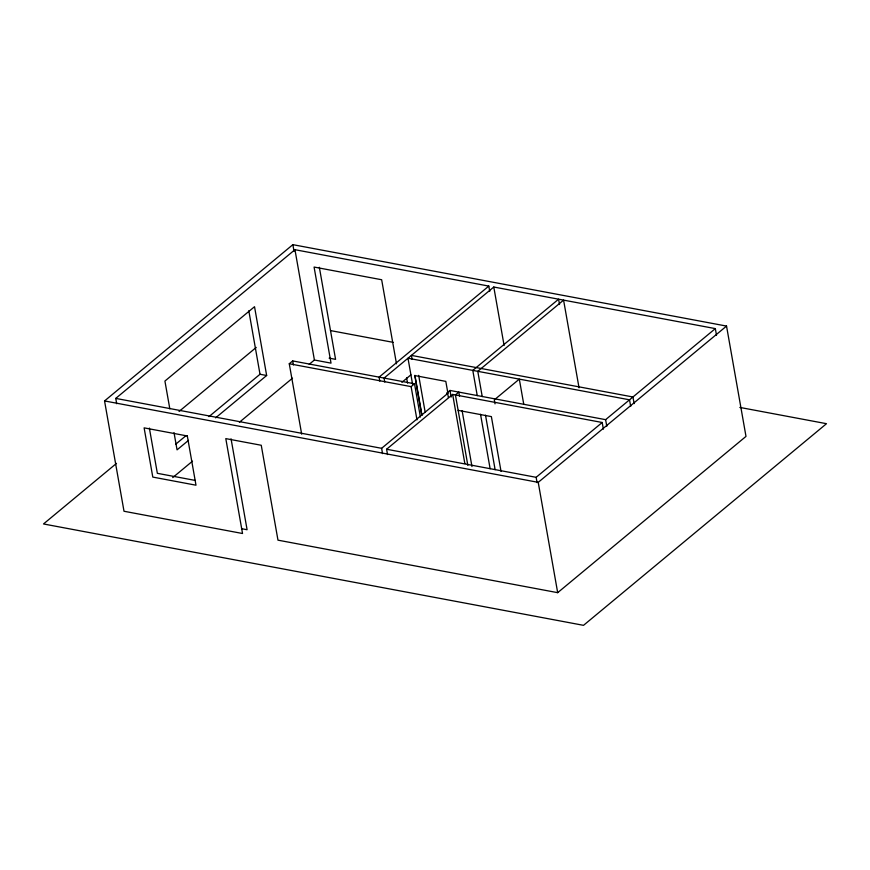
<?xml version="1.0" encoding="UTF-8"?>
<svg xmlns="http://www.w3.org/2000/svg" width="870" height="870" viewBox="0 0 870 870"><rect width="100%" height="100%" fill="white"/><g stroke="black" fill="none" stroke-linecap="round" stroke-linejoin="round"><path stroke-width="1.3" d="M104.552 400.939L292.864 244.666L726.537 326.076L745.992 436.403L557.681 592.666L277.976 540.161L261.25 445.266L225.798 438.61L242.534 533.506L124.008 511.255L104.552 400.939L538.226 482.35L726.537 326.076M116.7 403.724L115.753 398.406L294.952 249.701L488.809 286.089L489.745 291.406M116.504 463.384L43.5 523.957L583.52 625.334L826.5 423.69L739.826 407.421M179.068 411.456L256.237 347.424M175.62 444.287L186.039 435.642M208.963 416.621L260.01 374.263L266.655 375.503L254.529 306.708L164.919 381.06L169.824 408.846M188.518 440.35L177.056 449.855L174.022 432.662M215.608 417.872L266.655 375.503M301.683 434.195L289.264 363.758L292.679 360.919L414.533 383.79L420.395 417.024M172.717 477.597L192.509 461.165M239.391 422.265L292.527 378.167M309.198 364.334L314.407 360.017L331.024 363.138L314.081 267.057L381.658 279.738L396.481 363.812M488.809 286.089L379.092 377.134L379.788 381.125M716.51 335.254L715.336 328.61L493.79 287.024L384.072 378.08L384.779 382.06M401.853 382.354L410.923 374.829M289.264 363.758L411.118 386.628L414.533 383.79M715.336 328.61L605.618 419.666L449.986 390.445L446.56 393.283L447.669 393.49L448.376 397.481M115.753 398.406L381.615 448.311L447.669 393.49M387.531 454.564L386.595 449.246L452.661 394.425L602.203 422.494L603.367 429.149M386.595 449.246L536.137 477.315L602.203 422.494M330.48 330.578L393.153 342.345M329.121 358.146L335.581 359.353L319.344 267.275M458.142 410.368L491.376 416.61L501.044 471.409M195.315 480.436L157.35 473.313L149.368 428.073M241.762 528.721L247.091 529.721L231.061 438.839M634.121 403.626L632.958 396.981L411.412 355.395L412.108 359.375M630.707 406.464L629.532 399.819L407.986 358.222L412.543 384.072M605.618 419.666L606.792 426.311M579.05 387.846L563.586 300.128L477.782 371.327L482.23 396.579M559.53 304.511L558.594 299.193L472.791 370.392L477.249 395.643M538.226 482.35L557.681 592.666M523.773 404.376L519.314 379.124L494.312 399.874L495.019 403.865M536.137 477.315L537.073 482.632M493.79 287.024L504.111 345.51M485.514 415.186L495.117 469.68M480.523 414.25L490.136 468.745M459.545 396.1L458.838 392.109L455.423 394.947L467.842 465.396M462.122 410.716L471.964 466.537M452.661 394.425L464.841 463.547M449.986 390.445L451.149 397.09M447.909 393.262L445.81 381.386L414.794 375.557L421.776 415.153M418.677 375.361L425.191 412.326M414.925 375.329L421.95 415.197M411.118 386.628L416.98 419.862M406.627 377.863L407.562 383.137M381.615 448.311L382.55 453.629M294.952 249.701L314.407 360.017M292.864 244.666L294.038 251.321M292.679 360.919L293.386 364.911M248.809 310.753L260.01 374.263M187.311 435.968L144.115 427.866L152.794 477.086L195.989 485.199L187.311 435.968"/></g></svg>
